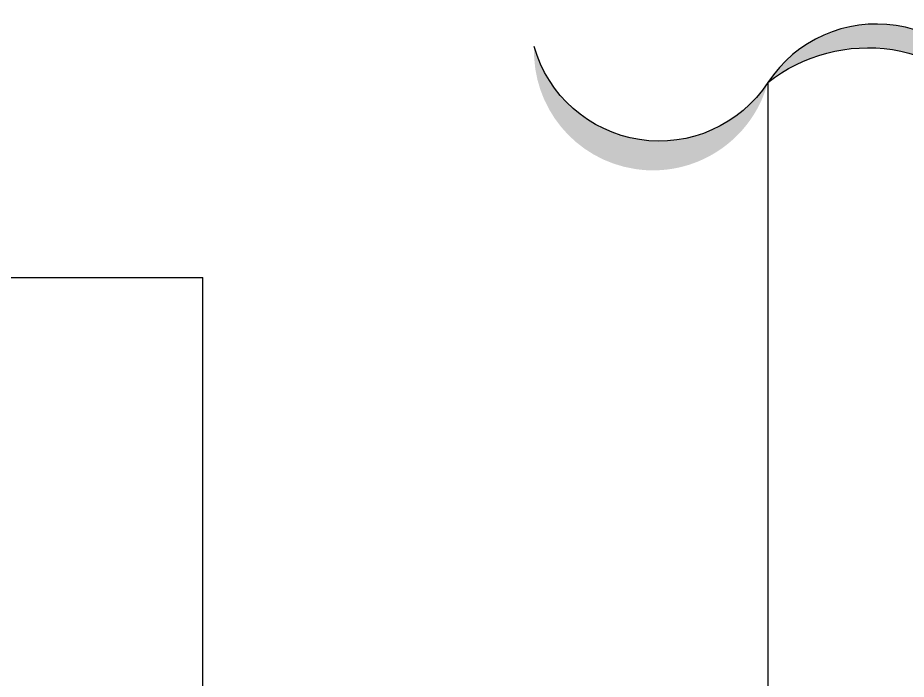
# Model space of a CAD drawing. Header units: millimetres. Extents: x 8533 to 164433, y 5768 to 115327.
# Drawn here: x 31127 to 31874, y 27259 to 27814 of the extents above; entities that cross this region are included whole.
import ezdxf

# ---------------------------------------------------------------- set-up
doc = ezdxf.new("R2010")
doc.units = ezdxf.units.MM
doc.header["$LTSCALE"] = 250
doc.linetypes.add('HIDDENX2', pattern=[19.05, 12.7, -6.35])
doc.layers.add('10_G-ENP_매립관', color=80, linetype='HIDDENX2', lineweight=30)
doc.layers.add('전실제연_인버터', color=3, linetype='Continuous')

# ---------------------------------------------------------------- blocks, each defined once
blk = doc.blocks.new('G-ENP 물결')
at = {"layer": '10_G-ENP_매립관', "linetype": 'ByBlock'}
h = blk.add_hatch(color=256, dxfattribs=at)
h.paths.add_polyline_path([(61.5, -398.8, -0.641696), (0, 0, 0.892931)])
h.paths.add_polyline_path([(0, 0, 0.641696), (-61.5, 398.8, -0.435564)])
blk.add_lwpolyline([(-61.5, 398.8, -0.641696), (0, 0, 0.641696), (61.5, -398.8, 0.641696)], format="xyb", dxfattribs=at)
blk.add_arc((-216.2, 170.8), 275.5, 321.6941, 55.8389, dxfattribs=at)

msp = doc.modelspace()

# ---------------------------------------------------------------- linework, layer by layer
at = {"layer": '전실제연_인버터'}
for p, q in [((31757.36, 27759.41), (31757.36, 27153.98)), ((30735.51, 27595.89, 0), (31282.64, 27595.89, 0)), ((31282.64, 27153.98), (31282.64, 27595.89))]:
    msp.add_line(p, q, dxfattribs=at)

# ---------------------------------------------------------------- block references
at = {"layer": '10_G-ENP_매립관', "linetype": 'ByBlock', "xscale": -0.4923664550667192, "yscale": 0.4923664550667192, "zscale": 0.4923664550667192, "rotation": 270}
msp.add_blockref('G-ENP 물결', (31757.36, 27759.41), dxfattribs=at)

doc.saveas('drawing.dxf')
